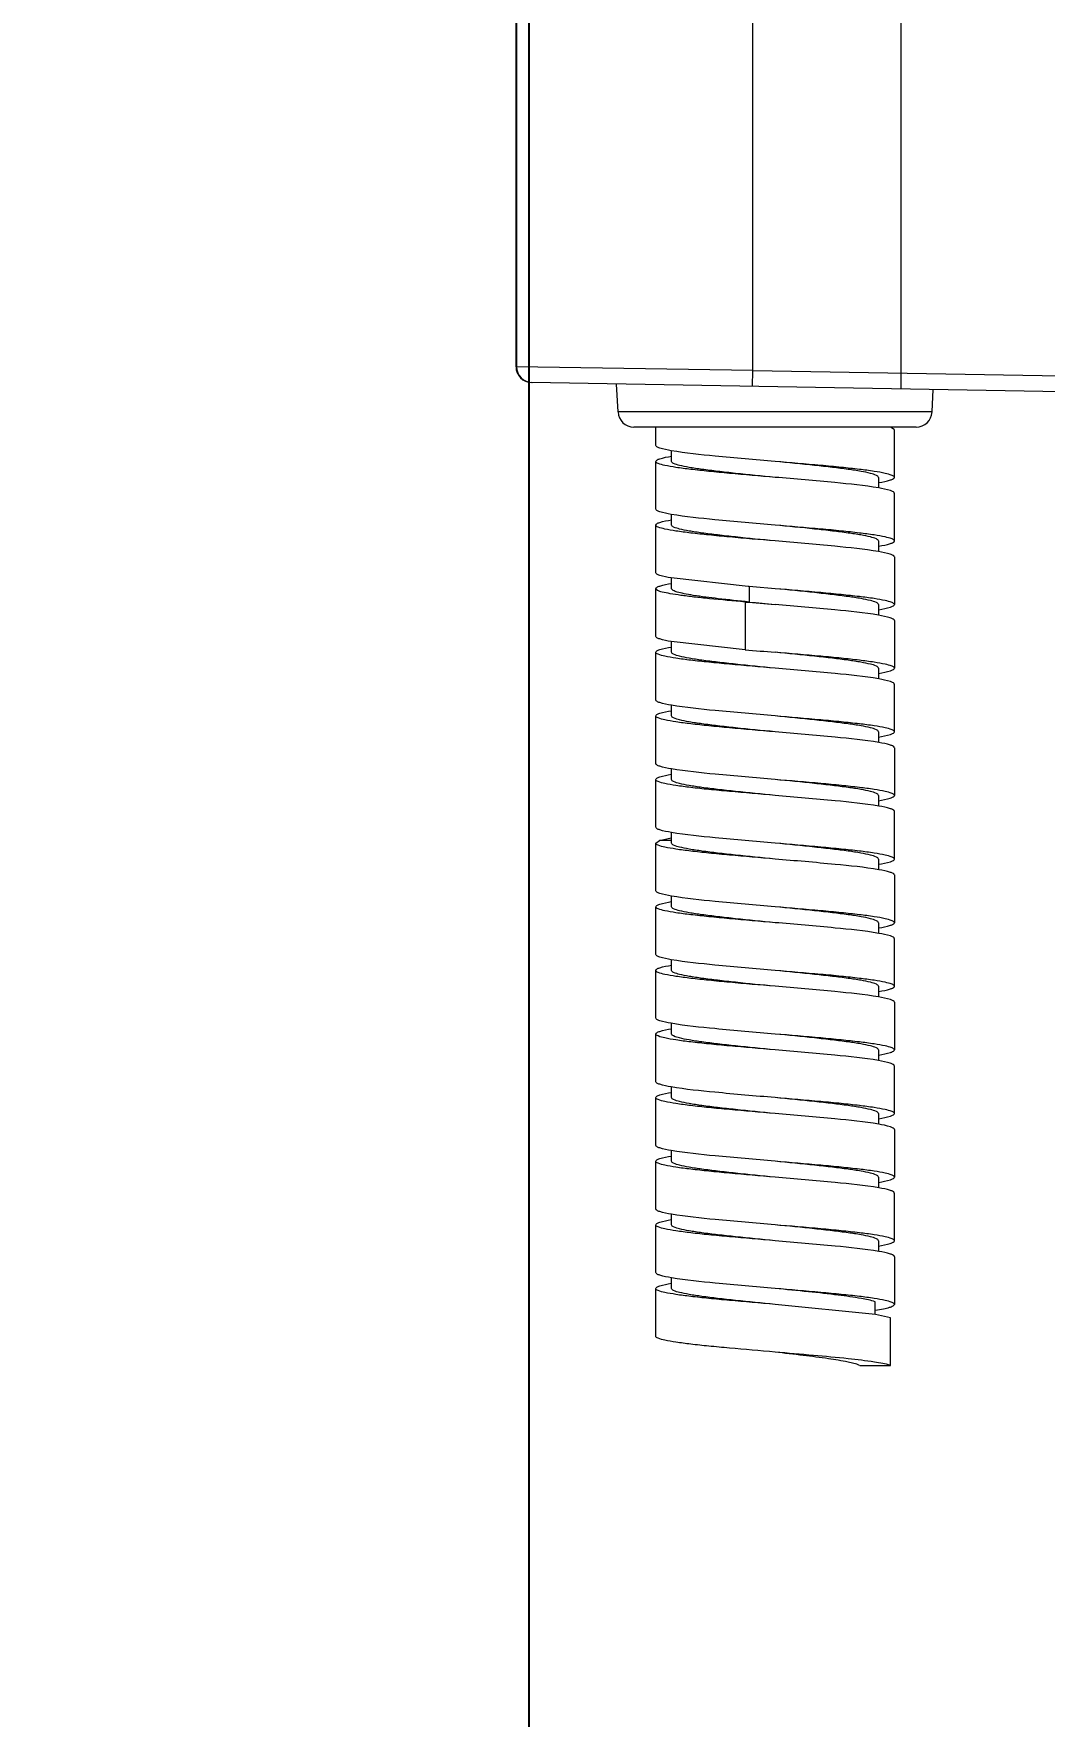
# Model space of a CAD drawing. Header units: millimetres. Extents: x 3895 to 4697, y -1269 to -217.
# Drawn here: x 4426.47 to 4442.36, y -881.81 to -855.36 of the extents above; entities that cross this region are included whole.
import ezdxf

# ---------------------------------------------------------------- set-up
doc = ezdxf.new("R2010")
doc.units = ezdxf.units.MM
doc.header["$LTSCALE"] = 0.1
doc.layers.get('0').update_dxf_attribs({"lineweight": 15})
doc.layers.add('DIM', color=3, linetype='Continuous', lineweight=13)
doc.styles.get("Standard").update_dxf_attribs({"font": 'arial.ttf'})
doc.dimstyles.new('ISO-25', dxfattribs={"dimtxt": 2.5, "dimasz": 2.5, "dimexe": 1.25, "dimexo": 0.625, "dimtad": 1, "dimlfac": 5, "dimtxsty": 'Standard', "dimcen": 2.5, "dimadec": 0, "dimazin": 0, "dimtfac": 1, "dimtmove": 0, "dimatfit": 3, "dimfxl": 1, "dimarcsym": 0})

# ---------------------------------------------------------------- blocks, each defined once
blk = doc.blocks.new('*D113')
at = {"layer": 'Defpoints', "color": 0, "transparency": 16777216}
for p in [(4445.554, -859.799), (4449.804, -860.594), (4445.554, -889.213)]:
    blk.add_point(p, dxfattribs=at)
at = {"layer": 'DIM', "color": 0, "lineweight": -2, "transparency": 16777216}
for p, q in [((4445.554, -860.424), (4445.554, -890.463)), ((4449.804, -861.219), (4449.804, -890.463)), ((4441.554, -889.213), (4426.472, -889.213)), ((4449.804, -889.213), (4445.554, -889.213)), ((4453.804, -889.213), (4457.804, -889.213))]:
    blk.add_line(p, q, dxfattribs=at)
at = {"layer": 'DIM', "color": 0, "transparency": 16777216}
for points in [[(4441.554, -888.546), (4441.554, -889.88), (4445.554, -889.213)], [(4453.804, -888.546), (4453.804, -889.88), (4449.804, -889.213)]]:
    blk.add_solid(points, dxfattribs=at)
at = {"layer": 'DIM', "color": 0, "transparency": 16777216, "insert": (4429.773, -886.58), "char_height": 4, "attachment_point": 5}
blk.add_mtext('17', dxfattribs=at)
blk = doc.blocks.new('*D114')
at = {"layer": 'Defpoints', "color": 0, "transparency": 16777216}
for p in [(4434.254, -854.373), (4449.804, -860.594), (4434.254, -899.9)]:
    blk.add_point(p, dxfattribs=at)
at = {"layer": 'DIM', "color": 0, "lineweight": -2, "transparency": 16777216}
for p, q in [((4434.254, -854.998), (4434.254, -901.15)), ((4449.804, -861.219), (4449.804, -901.15)), ((4445.804, -899.9), (4438.254, -899.9))]:
    blk.add_line(p, q, dxfattribs=at)
at = {"layer": 'DIM', "color": 0, "transparency": 16777216}
for points in [[(4438.254, -899.233), (4438.254, -900.566), (4434.254, -899.9)], [(4445.804, -899.233), (4445.804, -900.566), (4449.804, -899.9)]]:
    blk.add_solid(points, dxfattribs=at)
at = {"layer": 'DIM', "color": 0, "transparency": 16777216, "insert": (4442.029, -896.871), "char_height": 4, "attachment_point": 5}
blk.add_mtext('62,2', dxfattribs=at)

msp = doc.modelspace()

# ---------------------------------------------------------------- linework, layer by layer
at = {"color": 7, "linetype": 'Continuous'}
for p, q in [((4440.1034, -842.6191), (4440.1034, -860.9497)), ((4434.0534, -860.5984), (4434.0534, -852.1861)), ((4434.0636, -852.1892), (4434.0636, -860.5985)), ((4437.7743, -860.659), (4437.7743, -854.6183)), ((4434.0636, -860.5985), (4434.0534, -860.5984)), ((4437.7743, -860.659), (4434.0636, -860.5985)), ((4449.8034, -861.119), (4434.2991, -860.8483)), ((4435.6566, -861.3103), (4435.6337, -860.8716)), ((4437.7721, -860.909), (4437.7743, -860.659)), ((4437.7743, -860.659), (4443.8186, -860.7645)), ((4440.593, -861.3103), (4440.6114, -860.9585)), ((4440.593, -861.3103), (4435.6566, -861.3103)), ((4440.3433, -861.5472), (4435.9063, -861.5472)), ((4436.2498, -861.8375), (4436.2498, -861.5472)), ((4439.9997, -861.5875), (4439.9396, -861.5472)), ((4439.9997, -861.5875), (4439.9997, -862.3375)), ((4436.4999, -862.0876), (4436.4999, -861.9198)), ((4436.2499, -862.8376), (4436.2499, -862.0876)), ((4439.7497, -862.3376), (4439.7497, -862.5051)), ((4439.9997, -862.5876), (4439.9997, -863.3376)), ((4436.4998, -863.0876), (4436.4998, -862.9196)), ((4436.2498, -863.8376), (4436.2498, -863.0876)), ((4439.7498, -863.3375), (4439.7498, -863.5047)), ((4439.9998, -863.5875), (4439.9998, -864.3375)), ((4436.2499, -864.8375), (4436.2499, -864.0875)), ((4437.7015, -864.0513), (4436.493, -863.9195)), ((4436.4999, -864.0875), (4436.4999, -863.9195)), ((4437.7162, -864.0526), (4437.7015, -864.0513)), ((4437.7777, -864.0579), (4437.7162, -864.0526)), ((4437.7169, -864.0526), (4437.7169, -864.2972)), ((4438.1248, -864.0876), (4437.7777, -864.0579)), ((4437.6542, -864.2972), (4437.6542, -865.0472)), ((4437.7169, -864.2972), (4437.6542, -864.2972)), ((4439.7498, -864.3376), (4439.7498, -864.5047)), ((4439.9998, -864.5876), (4439.9998, -865.3376)), ((4436.2498, -865.8375), (4436.2498, -865.0875)), ((4437.6542, -865.0472), (4436.4935, -864.9196)), ((4436.4998, -865.0875), (4436.4998, -864.9196)), ((4439.7497, -865.3375), (4439.7497, -865.5053)), ((4439.9997, -865.5875), (4439.9997, -866.3375)), ((4436.4999, -866.0876), (4436.4999, -865.9199)), ((4436.2499, -866.8376), (4436.2499, -866.0876)), ((4439.7498, -866.3376), (4439.7498, -866.5055)), ((4439.9998, -866.5876), (4439.9998, -867.3376)), ((4436.4998, -867.0875), (4436.4998, -866.9204)), ((4436.2498, -867.8375), (4436.2498, -867.0875)), ((4439.7498, -867.3375), (4439.7498, -867.5056)), ((4439.9997, -867.5875), (4439.9997, -868.3375)), ((4436.2499, -868.0876), (4436.3099, -868.0472)), ((4436.4998, -868.0472), (4436.3098, -868.0472)), ((4436.3099, -868.0472), (4436.493, -868.0056)), ((4436.4998, -868.0876), (4436.4998, -867.9204)), ((4436.2498, -868.8376), (4436.2498, -868.0876)), ((4439.7498, -868.3375), (4439.7498, -868.5055)), ((4439.9998, -868.5875), (4439.9998, -869.3375)), ((4436.2499, -869.8375), (4436.2499, -869.0875)), ((4436.4999, -869.0875), (4436.4999, -868.92)), ((4439.7497, -869.3376), (4439.7497, -869.5052)), ((4439.9997, -869.5876), (4439.9997, -870.3376)), ((4436.2499, -870.8376), (4436.2499, -870.0876)), ((4436.4999, -870.0876), (4436.4999, -869.9197)), ((4439.7498, -870.3376), (4439.7498, -870.505)), ((4439.9998, -870.5876), (4439.9998, -871.3376)), ((4436.4998, -871.0875), (4436.4998, -870.9195)), ((4436.2498, -871.8375), (4436.2498, -871.0875)), ((4439.7497, -871.3375), (4439.7497, -871.5045)), ((4439.9997, -871.5875), (4439.9997, -872.3375)), ((4436.4998, -872.0876), (4436.4998, -871.9195)), ((4436.2498, -872.8376), (4436.2498, -872.0876)), ((4439.7498, -872.3375), (4439.7498, -872.5051)), ((4439.9998, -872.5875), (4439.9998, -873.3375)), ((4436.2499, -873.8375), (4436.2499, -873.0875)), ((4436.4999, -873.0875), (4436.4999, -872.9197)), ((4439.7497, -873.3376), (4439.7497, -873.5055)), ((4439.9997, -873.5876), (4439.9997, -874.3376)), ((4436.2498, -874.8376), (4436.2498, -874.0876)), ((4436.4998, -874.0876), (4436.4998, -873.9201)), ((4439.7498, -874.3375), (4439.7498, -874.5056)), ((4439.9998, -874.5875), (4439.9998, -875.3375)), ((4436.4998, -875.0875), (4436.4998, -874.9207)), ((4436.2499, -875.8375), (4436.2499, -875.0875)), ((4439.7032, -875.4968), (4438.1248, -875.3376)), ((4439.6978, -875.4968), (4439.6978, -875.2972)), ((4439.9397, -875.5472), (4439.7032, -875.4968)), ((4439.9398, -876.2972), (4439.9398, -875.5472)), ((4439.4558, -876.2972), (4439.9398, -876.2972))]:
    msp.add_line(p, q, dxfattribs=at)
for centre, radius, start, end in [((4434.3034, -860.5984), 0.25, 179.99977, 268.99991), ((4434.3133, -860.5988), 0.2498, 179.94764, 268.95666), ((4435.9063, -861.2972), 0.25, 183, 269.99998), ((4440.3433, -861.2972), 0.25, 270.00002, 357), ((4452.4778, -694.2953), 170.6469, 265.016601, 265.175189), ((4450.587, -736.3718), 128.5712, 264.255038, 264.437687), ((4452.4638, -695.197), 170.4945, 265.016863, 265.175599)]:
    msp.add_arc(centre, radius, start, end, dxfattribs=at)
for points, knots in [([(4436.4945, -861.9198), (4436.433, -861.9092), (4436.3527, -861.8931), (4436.2729, -861.8659), (4436.2498, -861.8461), (4436.2498, -861.8375)], [0, 0, 0, 0, 0.709414, 0.9021736, 1, 1, 1, 1]), ([(4438.1248, -862.0876), (4437.8103, -862.0609), (4437.2662, -862.0134), (4436.7219, -861.9589), (4436.4945, -861.9198)], [0, 0, 0, 0, 0.5776974, 1, 1, 1, 1]), ([(4436.2499, -862.0876), (4436.2499, -862.0789), (4436.2731, -862.0591), (4436.3531, -862.032), (4436.4335, -862.0158), (4436.4951, -862.0052)], [0, 0, 0, 0, 0.0977382, 0.2908022, 1, 1, 1, 1]), ([(4438.1248, -862.3376), (4437.8856, -862.3172), (4437.538, -862.2878), (4437.0965, -862.2459), (4436.815, -862.2152), (4436.587, -862.1862), (4436.4091, -862.155), (4436.3123, -862.1316), (4436.2499, -862.1035), (4436.2499, -862.0876)], [0, 0, 0, 0, 0.3786758, 0.5499218, 0.7001911, 0.8239107, 0.9164594, 0.9749313, 1, 1, 1, 1]), ([(4438.1248, -862.3376), (4437.9175, -862.3172), (4437.6162, -862.2878), (4437.2335, -862.2459), (4436.9896, -862.2152), (4436.7915, -862.1862), (4436.6383, -862.1548), (4436.5515, -862.1316), (4436.4998, -862.1023), (4436.4998, -862.0876)], [0, 0, 0, 0, 0.3775108, 0.5482545, 0.6981892, 0.8217084, 0.9143542, 0.9733141, 1, 1, 1, 1]), ([(4439.7497, -862.3376), (4439.7498, -862.3229), (4439.6982, -862.2935), (4439.6114, -862.2704), (4439.4583, -862.2389), (4439.2602, -862.2099), (4439.0163, -862.1793), (4438.6335, -862.1373), (4438.3322, -862.1079), (4438.1248, -862.0876)], [0, 0, 0, 0, 0.0266373, 0.0855466, 0.1781701, 0.3016819, 0.4516299, 0.6224014, 1, 1, 1, 1]), ([(4439.9998, -862.3375), (4439.9998, -862.3216), (4439.9371, -862.2935), (4439.8404, -862.27), (4439.6624, -862.2389), (4439.4344, -862.2098), (4439.1529, -862.1792), (4438.7114, -862.1373), (4438.364, -862.1079), (4438.1248, -862.0876)], [0, 0, 0, 0, 0.0251223, 0.0836152, 0.1762189, 0.2999092, 0.4501986, 0.621389, 1, 1, 1, 1]), ([(4439.7538, -862.5051), (4439.5265, -862.4661), (4438.9826, -862.4116), (4438.4389, -862.3642), (4438.1248, -862.3376)], [0, 0, 0, 0, 0.4225071, 1, 1, 1, 1]), ([(4439.9997, -862.5876), (4439.9998, -862.579), (4439.9765, -862.5592), (4439.8963, -862.5319), (4439.8156, -862.5157), (4439.7538, -862.5051)], [0, 0, 0, 0, 0.097701, 0.2903458, 1, 1, 1, 1]), ([(4439.7559, -862.4196), (4439.8172, -862.4091), (4439.8972, -862.393), (4439.9768, -862.3658), (4439.9998, -862.3461), (4439.9998, -862.3375)], [0, 0, 0, 0, 0.7095322, 0.902141, 1, 1, 1, 1]), ([(4436.4932, -862.9195), (4436.432, -862.909), (4436.3523, -862.8929), (4436.2729, -862.8658), (4436.2498, -862.8461), (4436.2498, -862.8376)], [0, 0, 0, 0, 0.7090717, 0.9020235, 1, 1, 1, 1]), ([(4436.2498, -863.0876), (4436.2498, -863.0789), (4436.2733, -863.0591), (4436.3537, -863.0318), (4436.4347, -863.0156), (4436.4967, -863.005)], [0, 0, 0, 0, 0.097705, 0.2904255, 1, 1, 1, 1]), ([(4438.1248, -863.0876), (4437.8099, -863.0608), (4437.2654, -863.0133), (4436.7206, -862.9587), (4436.4932, -862.9195)], [0, 0, 0, 0, 0.5779279, 1, 1, 1, 1]), ([(4438.1248, -863.3376), (4437.8856, -863.3172), (4437.5381, -863.2879), (4437.0967, -863.2459), (4436.8152, -863.2153), (4436.5872, -863.1862), (4436.4092, -863.1552), (4436.3125, -863.1315), (4436.2498, -863.1035), (4436.2498, -863.0876)], [0, 0, 0, 0, 0.3786279, 0.5498068, 0.7001227, 0.8237831, 0.9164123, 0.9748636, 1, 1, 1, 1]), ([(4438.1248, -863.3376), (4437.9175, -863.3172), (4437.6163, -863.2878), (4437.2336, -863.2459), (4436.9898, -863.2152), (4436.7916, -863.1862), (4436.6385, -863.1548), (4436.5515, -863.1316), (4436.4999, -863.1023), (4436.4998, -863.0876)], [0, 0, 0, 0, 0.3774497, 0.5481693, 0.6980969, 0.8216178, 0.9142899, 0.9732788, 1, 1, 1, 1]), ([(4439.7497, -863.3375), (4439.7497, -863.3227), (4439.698, -863.2935), (4439.611, -863.2703), (4439.4579, -863.2389), (4439.2597, -863.2099), (4439.0159, -863.1792), (4438.6332, -863.1373), (4438.3321, -863.1079), (4438.1248, -863.0876)], [0, 0, 0, 0, 0.0267254, 0.0857305, 0.1783991, 0.3019234, 0.4518391, 0.6225591, 1, 1, 1, 1]), ([(4439.9998, -863.3376), (4439.9998, -863.3218), (4439.9375, -863.2935), (4439.8407, -863.2701), (4439.6629, -863.239), (4439.4349, -863.2099), (4439.1534, -863.1793), (4438.7117, -863.1373), (4438.3641, -863.1079), (4438.1248, -863.0876)], [0, 0, 0, 0, 0.0250312, 0.0834343, 0.1759761, 0.2996726, 0.4499684, 0.6212323, 1, 1, 1, 1]), ([(4439.7513, -863.5047), (4439.524, -863.4659), (4438.981, -863.4115), (4438.4382, -863.3642), (4438.1248, -863.3376)], [0, 0, 0, 0, 0.4229947, 1, 1, 1, 1]), ([(4439.9997, -863.5875), (4439.9997, -863.5788), (4439.976, -863.5589), (4439.8951, -863.5316), (4439.8137, -863.5153), (4439.7513, -863.5047)], [0, 0, 0, 0, 0.0976532, 0.2908307, 1, 1, 1, 1]), ([(4439.7566, -863.4195), (4439.8176, -863.409), (4439.8974, -863.3929), (4439.9767, -863.3659), (4439.9998, -863.3462), (4439.9998, -863.3376)], [0, 0, 0, 0, 0.7085482, 0.901882, 1, 1, 1, 1]), ([(4436.493, -863.9195), (4436.432, -863.909), (4436.3522, -863.8929), (4436.2729, -863.8658), (4436.2498, -863.8462), (4436.2498, -863.8376)], [0, 0, 0, 0, 0.7085681, 0.9018706, 1, 1, 1, 1]), ([(4436.2499, -864.0875), (4436.2499, -864.0788), (4436.2737, -864.0588), (4436.355, -864.0316), (4436.4367, -864.0152), (4436.4993, -864.0045)], [0, 0, 0, 0, 0.0973814, 0.2907143, 1, 1, 1, 1]), ([(4437.6542, -864.2972), (4437.4669, -864.2807), (4437.1985, -864.2564), (4436.8612, -864.2206), (4436.6544, -864.1948), (4436.4889, -864.1704), (4436.3629, -864.1439), (4436.2913, -864.1246), (4436.2499, -864.0996), (4436.2499, -864.0875)], [0, 0, 0, 0, 0.394484, 0.5650887, 0.7117821, 0.8306513, 0.9188048, 0.9745781, 1, 1, 1, 1]), ([(4437.7169, -864.2972), (4437.5545, -864.2807), (4437.2618, -864.2501), (4436.9198, -864.2065), (4436.7065, -864.1704), (4436.598, -864.1439), (4436.5337, -864.1241), (4436.4998, -864.0989), (4436.4998, -864.0875)], [0, 0, 0, 0, 0.3929029, 0.7091612, 0.8278663, 0.916165, 0.9726058, 1, 1, 1, 1]), ([(4439.7497, -864.3376), (4439.7497, -864.3228), (4439.6981, -864.2935), (4439.6112, -864.2703), (4439.4581, -864.2389), (4439.2599, -864.2099), (4439.0161, -864.1792), (4438.6334, -864.1373), (4438.3321, -864.1079), (4438.1248, -864.0876)], [0, 0, 0, 0, 0.026682, 0.0856387, 0.1782865, 0.3018075, 0.451745, 0.622488, 1, 1, 1, 1]), ([(4439.9998, -864.3375), (4439.9997, -864.3216), (4439.9372, -864.2936), (4439.8403, -864.27), (4439.6624, -864.2389), (4439.4344, -864.2098), (4439.1529, -864.1792), (4438.7115, -864.1373), (4438.364, -864.1079), (4438.1248, -864.0876)], [0, 0, 0, 0, 0.0251281, 0.0836247, 0.1762195, 0.2999169, 0.4501918, 0.6213899, 1, 1, 1, 1]), ([(4439.7515, -864.5047), (4439.5243, -864.4659), (4438.9811, -864.4115), (4438.4383, -864.3642), (4438.1248, -864.3376)], [0, 0, 0, 0, 0.422937, 1, 1, 1, 1]), ([(4439.7566, -864.4195), (4439.8177, -864.409), (4439.8975, -864.3928), (4439.9768, -864.3658), (4439.9998, -864.3461), (4439.9998, -864.3375)], [0, 0, 0, 0, 0.7091802, 0.9021009, 1, 1, 1, 1]), ([(4439.9998, -864.5876), (4439.9998, -864.5788), (4439.9761, -864.559), (4439.8953, -864.5316), (4439.8139, -864.5154), (4439.7515, -864.5047)], [0, 0, 0, 0, 0.0977103, 0.2905898, 1, 1, 1, 1]), ([(4436.4935, -864.9196), (4436.4322, -864.909), (4436.3523, -864.8929), (4436.2728, -864.8658), (4436.2498, -864.8461), (4436.2498, -864.8375)], [0, 0, 0, 0, 0.7093845, 0.9022371, 1, 1, 1, 1]), ([(4436.2498, -865.0875), (4436.2499, -865.0788), (4436.2733, -865.0591), (4436.3535, -865.0319), (4436.4341, -865.0157), (4436.4958, -865.0051)], [0, 0, 0, 0, 0.0979441, 0.2911169, 1, 1, 1, 1]), ([(4438.1248, -865.3376), (4437.8855, -865.3172), (4437.5379, -865.2878), (4437.0963, -865.2458), (4436.8147, -865.2152), (4436.5868, -865.1861), (4436.4088, -865.155), (4436.3122, -865.1316), (4436.2498, -865.1034), (4436.2498, -865.0875)], [0, 0, 0, 0, 0.378777, 0.5500212, 0.7003481, 0.8240201, 0.9165832, 0.9749689, 1, 1, 1, 1]), ([(4438.1248, -865.3376), (4437.9174, -865.3172), (4437.6161, -865.2878), (4437.2333, -865.2458), (4436.9894, -865.2152), (4436.7912, -865.1862), (4436.6381, -865.1547), (4436.5513, -865.1316), (4436.4997, -865.1022), (4436.4998, -865.0875)], [0, 0, 0, 0, 0.3775989, 0.5483751, 0.6983288, 0.8218398, 0.9144624, 0.9733655, 1, 1, 1, 1]), ([(4439.7497, -865.3375), (4439.7497, -865.3228), (4439.698, -865.2935), (4439.6111, -865.2703), (4439.458, -865.2389), (4439.2598, -865.2099), (4439.016, -865.1792), (4438.6333, -865.1373), (4438.3321, -865.1079), (4438.1248, -865.0876)], [0, 0, 0, 0, 0.0267104, 0.0856902, 0.1783554, 0.3018766, 0.4518068, 0.6225336, 1, 1, 1, 1]), ([(4439.9998, -865.3376), (4439.9998, -865.3216), (4439.9373, -865.2936), (4439.8406, -865.27), (4439.6626, -865.239), (4439.4347, -865.2098), (4439.1531, -865.1793), (4438.7116, -865.1373), (4438.364, -865.1079), (4438.1248, -865.0876)], [0, 0, 0, 0, 0.0251106, 0.0835254, 0.1761267, 0.2997999, 0.4501075, 0.6213208, 1, 1, 1, 1]), ([(4439.755, -865.5053), (4439.5276, -865.4662), (4438.9833, -865.4117), (4438.4393, -865.3642), (4438.1248, -865.3376)], [0, 0, 0, 0, 0.4223421, 1, 1, 1, 1]), ([(4439.7554, -865.4197), (4439.8168, -865.4092), (4439.897, -865.393), (4439.9766, -865.3659), (4439.9999, -865.3462), (4439.9998, -865.3376)], [0, 0, 0, 0, 0.7089061, 0.901965, 1, 1, 1, 1]), ([(4439.9997, -865.5875), (4439.9997, -865.5789), (4439.9765, -865.5592), (4439.8967, -865.5321), (4439.8165, -865.5159), (4439.755, -865.5053)], [0, 0, 0, 0, 0.0978236, 0.2909464, 1, 1, 1, 1]), ([(4436.4954, -865.9199), (4436.4337, -865.9093), (4436.3531, -865.8931), (4436.2731, -865.8659), (4436.2497, -865.8461), (4436.2498, -865.8375)], [0, 0, 0, 0, 0.7094636, 0.9023256, 1, 1, 1, 1]), ([(4438.1248, -866.0876), (4437.8106, -866.0609), (4437.2668, -866.0135), (4436.7228, -865.9589), (4436.4954, -865.9199)], [0, 0, 0, 0, 0.5775179, 1, 1, 1, 1]), ([(4436.2499, -866.0876), (4436.2499, -866.079), (4436.2729, -866.0592), (4436.3526, -866.0322), (4436.4326, -866.016), (4436.4939, -866.0054)], [0, 0, 0, 0, 0.0977299, 0.2906359, 1, 1, 1, 1]), ([(4438.1248, -866.3376), (4437.8856, -866.3173), (4437.5381, -866.2878), (4437.0967, -866.2459), (4436.8151, -866.2153), (4436.5872, -866.1862), (4436.4092, -866.155), (4436.3124, -866.1316), (4436.2499, -866.1035), (4436.2499, -866.0876)], [0, 0, 0, 0, 0.3786322, 0.5498573, 0.7001207, 0.82385, 0.9164023, 0.974928, 1, 1, 1, 1]), ([(4438.1248, -866.3376), (4437.9175, -866.3172), (4437.6163, -866.2878), (4437.2336, -866.2459), (4436.9898, -866.2152), (4436.7916, -866.1862), (4436.6384, -866.1548), (4436.5515, -866.1316), (4436.4998, -866.1023), (4436.4998, -866.0876)], [0, 0, 0, 0, 0.3774597, 0.5481853, 0.6981133, 0.8216355, 0.9143006, 0.973287, 1, 1, 1, 1]), ([(4439.7497, -866.3376), (4439.7498, -866.3229), (4439.6982, -866.2935), (4439.6114, -866.2704), (4439.4583, -866.2389), (4439.2602, -866.2099), (4439.0163, -866.1793), (4438.6335, -866.1373), (4438.3322, -866.1079), (4438.1248, -866.0876)], [0, 0, 0, 0, 0.026635, 0.0855403, 0.1781618, 0.3016681, 0.451615, 0.6223871, 1, 1, 1, 1]), ([(4439.9998, -866.3375), (4439.9997, -866.3216), (4439.9373, -866.2935), (4439.8404, -866.2701), (4439.6625, -866.2389), (4439.4345, -866.2099), (4439.153, -866.1792), (4438.7115, -866.1373), (4438.364, -866.1079), (4438.1248, -866.0876)], [0, 0, 0, 0, 0.0250708, 0.0835931, 0.1761375, 0.2998768, 0.45013, 0.621365, 1, 1, 1, 1]), ([(4439.7561, -866.5055), (4439.5286, -866.4664), (4438.984, -866.4118), (4438.4396, -866.3643), (4438.1248, -866.3376)], [0, 0, 0, 0, 0.422131, 1, 1, 1, 1]), ([(4439.7529, -866.4202), (4439.8149, -866.4095), (4439.8959, -866.3932), (4439.9764, -866.3661), (4439.9998, -866.3462), (4439.9998, -866.3375)], [0, 0, 0, 0, 0.7095059, 0.9025457, 1, 1, 1, 1]), ([(4439.9997, -866.5876), (4439.9998, -866.5791), (4439.9767, -866.5593), (4439.8972, -866.5322), (4439.8173, -866.5161), (4439.7561, -866.5055)], [0, 0, 0, 0, 0.0978193, 0.290699, 1, 1, 1, 1]), ([(4436.4982, -866.9204), (4436.4359, -866.9098), (4436.3545, -866.8934), (4436.2735, -866.8662), (4436.2499, -866.8463), (4436.2498, -866.8376)], [0, 0, 0, 0, 0.7092895, 0.9025882, 1, 1, 1, 1]), ([(4436.2498, -867.0875), (4436.2498, -867.079), (4436.273, -867.0593), (4436.3522, -867.0322), (4436.432, -867.0161), (4436.4931, -867.0056)], [0, 0, 0, 0, 0.0980972, 0.2912683, 1, 1, 1, 1]), ([(4438.1248, -867.0876), (4437.8114, -867.061), (4437.2686, -867.0136), (4436.7255, -866.9592), (4436.4982, -866.9204)], [0, 0, 0, 0, 0.5769813, 1, 1, 1, 1]), ([(4438.1248, -867.3376), (4437.8856, -867.3172), (4437.538, -867.2878), (4437.0965, -867.2459), (4436.8149, -867.2153), (4436.587, -867.1862), (4436.4091, -867.1551), (4436.3123, -867.1315), (4436.2499, -867.1034), (4436.2498, -867.0875)], [0, 0, 0, 0, 0.3787041, 0.5499288, 0.7002251, 0.8239067, 0.9164878, 0.9749116, 1, 1, 1, 1]), ([(4438.1248, -867.3376), (4437.9174, -867.3172), (4437.6162, -867.2878), (4437.2334, -867.2459), (4436.9896, -867.2152), (4436.7914, -867.1862), (4436.6383, -867.1548), (4436.5514, -867.1316), (4436.4998, -867.1023), (4436.4998, -867.0875)], [0, 0, 0, 0, 0.3775334, 0.5482812, 0.6982156, 0.8217328, 0.9143752, 0.9733277, 1, 1, 1, 1]), ([(4439.7497, -867.3375), (4439.7497, -867.3227), (4439.698, -867.2935), (4439.611, -867.2703), (4439.4579, -867.2388), (4439.2597, -867.2099), (4439.0159, -867.1792), (4438.6332, -867.1373), (4438.3321, -867.1079), (4438.1248, -867.0876)], [0, 0, 0, 0, 0.0267301, 0.0857459, 0.1784139, 0.3019478, 0.4518631, 0.6225782, 1, 1, 1, 1]), ([(4439.9998, -867.3376), (4439.9999, -867.3218), (4439.9374, -867.2935), (4439.8408, -867.2701), (4439.6629, -867.239), (4439.435, -867.2099), (4439.1534, -867.1793), (4438.7117, -867.1373), (4438.3641, -867.1079), (4438.1248, -867.0876)], [0, 0, 0, 0, 0.0250201, 0.0834192, 0.1759698, 0.2996445, 0.4499619, 0.6212087, 1, 1, 1, 1]), ([(4439.7566, -867.5056), (4439.5292, -867.4664), (4438.9843, -867.4118), (4438.4397, -867.3643), (4438.1248, -867.3376)], [0, 0, 0, 0, 0.4220479, 1, 1, 1, 1]), ([(4439.7499, -867.4207), (4439.8126, -867.41), (4439.8945, -867.3936), (4439.9759, -867.3663), (4439.9997, -867.3464), (4439.9998, -867.3376)], [0, 0, 0, 0, 0.709262, 0.9024892, 1, 1, 1, 1]), ([(4439.9998, -867.5875), (4439.9998, -867.5789), (4439.9766, -867.5593), (4439.8974, -867.5322), (4439.8177, -867.5161), (4439.7566, -867.5056)], [0, 0, 0, 0, 0.0981815, 0.291517, 1, 1, 1, 1]), ([(4436.4982, -867.9204), (4436.4358, -867.9098), (4436.3543, -867.8935), (4436.2734, -867.8661), (4436.2498, -867.8462), (4436.2498, -867.8375)], [0, 0, 0, 0, 0.7095482, 0.9023744, 1, 1, 1, 1]), ([(4438.1248, -868.0876), (4437.8114, -868.0609), (4437.2685, -868.0136), (4436.7255, -867.9592), (4436.4982, -867.9204)], [0, 0, 0, 0, 0.5770415, 1, 1, 1, 1]), ([(4438.1248, -868.3376), (4437.8856, -868.3173), (4437.5382, -868.2879), (4437.0967, -868.2459), (4436.8152, -868.2153), (4436.5872, -868.1862), (4436.4093, -868.1551), (4436.3125, -868.1315), (4436.2499, -868.1035), (4436.2499, -868.0876)], [0, 0, 0, 0, 0.3786185, 0.549811, 0.7000978, 0.8237895, 0.9163865, 0.9748748, 1, 1, 1, 1]), ([(4438.1248, -868.3376), (4437.9175, -868.3173), (4437.6163, -868.2878), (4437.2337, -868.2459), (4436.9898, -868.2152), (4436.7916, -868.1862), (4436.6385, -868.1548), (4436.5516, -868.1316), (4436.4999, -868.1024), (4436.4998, -868.0876)], [0, 0, 0, 0, 0.3774393, 0.5481598, 0.6980815, 0.8216077, 0.9142762, 0.9732733, 1, 1, 1, 1]), ([(4439.7497, -868.3375), (4439.7497, -868.3228), (4439.698, -868.2935), (4439.6111, -868.2703), (4439.4579, -868.2389), (4439.2598, -868.2099), (4439.0159, -868.1792), (4438.6333, -868.1373), (4438.3321, -868.1079), (4438.1248, -868.0876)], [0, 0, 0, 0, 0.0267281, 0.0857169, 0.1783898, 0.301909, 0.4518333, 0.622551, 1, 1, 1, 1]), ([(4439.9998, -868.3375), (4439.9998, -868.3215), (4439.9371, -868.2936), (4439.8404, -868.2699), (4439.6623, -868.2389), (4439.4344, -868.2098), (4439.1529, -868.1792), (4438.7114, -868.1373), (4438.364, -868.1079), (4438.1248, -868.0876)], [0, 0, 0, 0, 0.0251509, 0.0836282, 0.1762504, 0.2999297, 0.4502201, 0.621403, 1, 1, 1, 1]), ([(4439.7561, -868.5055), (4439.5286, -868.4664), (4438.984, -868.4118), (4438.4396, -868.3643), (4438.1248, -868.3376)], [0, 0, 0, 0, 0.4221616, 1, 1, 1, 1]), ([(4439.7531, -868.4201), (4439.8151, -868.4095), (4439.896, -868.3933), (4439.9764, -868.366), (4439.9998, -868.3461), (4439.9998, -868.3375)], [0, 0, 0, 0, 0.7097275, 0.9023496, 1, 1, 1, 1]), ([(4439.9997, -868.5875), (4439.9997, -868.5789), (4439.9766, -868.5592), (4439.8971, -868.5322), (4439.8172, -868.516), (4439.7561, -868.5055)], [0, 0, 0, 0, 0.0980406, 0.2913778, 1, 1, 1, 1]), ([(4436.4957, -868.92), (4436.434, -868.9094), (4436.3534, -868.8932), (4436.2732, -868.866), (4436.2498, -868.8463), (4436.2498, -868.8376)], [0, 0, 0, 0, 0.7088922, 0.9021451, 1, 1, 1, 1]), ([(4436.2499, -869.0875), (4436.2499, -869.0789), (4436.2731, -869.0592), (4436.3527, -869.0322), (4436.4328, -869.016), (4436.494, -869.0054)], [0, 0, 0, 0, 0.0979296, 0.2913672, 1, 1, 1, 1]), ([(4438.1248, -869.3376), (4437.8855, -869.3172), (4437.5379, -869.2878), (4437.0963, -869.2458), (4436.8147, -869.2152), (4436.5868, -869.1862), (4436.4089, -869.155), (4436.3121, -869.1316), (4436.2499, -869.1034), (4436.2499, -869.0875)], [0, 0, 0, 0, 0.3787623, 0.5500378, 0.7003194, 0.824034, 0.9165549, 0.9749815, 1, 1, 1, 1]), ([(4438.1248, -869.0876), (4437.8107, -869.0609), (4437.267, -869.0135), (4436.7231, -868.959), (4436.4957, -868.92)], [0, 0, 0, 0, 0.5774445, 1, 1, 1, 1]), ([(4438.1248, -869.3376), (4437.9174, -869.3172), (4437.6161, -869.2878), (4437.2333, -869.2458), (4436.9894, -869.2152), (4436.7912, -869.1862), (4436.6381, -869.1547), (4436.5513, -869.1316), (4436.4998, -869.1022), (4436.4998, -869.0875)], [0, 0, 0, 0, 0.3775926, 0.5483625, 0.6983142, 0.8218239, 0.9144502, 0.9733603, 1, 1, 1, 1]), ([(4439.7497, -869.3376), (4439.7497, -869.3228), (4439.6981, -869.2935), (4439.6112, -869.2703), (4439.4581, -869.2389), (4439.26, -869.2099), (4439.0161, -869.1792), (4438.6334, -869.1373), (4438.3321, -869.1079), (4438.1248, -869.0876)], [0, 0, 0, 0, 0.0266812, 0.0856378, 0.1782835, 0.3018011, 0.4517325, 0.622478, 1, 1, 1, 1]), ([(4439.9998, -869.3375), (4439.9998, -869.3216), (4439.9371, -869.2936), (4439.8404, -869.27), (4439.6624, -869.2389), (4439.4345, -869.2098), (4439.1529, -869.1792), (4438.7115, -869.1373), (4438.364, -869.1079), (4438.1248, -869.0876)], [0, 0, 0, 0, 0.0251264, 0.0835968, 0.1762129, 0.2998841, 0.4501898, 0.6213685, 1, 1, 1, 1]), ([(4439.7545, -869.5052), (4439.5271, -869.4662), (4438.983, -869.4117), (4438.4391, -869.3642), (4438.1248, -869.3376)], [0, 0, 0, 0, 0.4224171, 1, 1, 1, 1]), ([(4439.7551, -869.4198), (4439.8166, -869.4092), (4439.8969, -869.3931), (4439.9767, -869.3659), (4439.9998, -869.3461), (4439.9998, -869.3375)], [0, 0, 0, 0, 0.709414, 0.9021736, 1, 1, 1, 1]), ([(4439.9997, -869.5876), (4439.9997, -869.5789), (4439.9765, -869.5591), (4439.8965, -869.532), (4439.8161, -869.5158), (4439.7545, -869.5052)], [0, 0, 0, 0, 0.0977382, 0.2908022, 1, 1, 1, 1]), ([(4436.4937, -869.9196), (4436.4324, -869.9091), (4436.3524, -869.893), (4436.2728, -869.8658), (4436.2498, -869.8461), (4436.2498, -869.8375)], [0, 0, 0, 0, 0.7095322, 0.902141, 1, 1, 1, 1]), ([(4436.2498, -870.0876), (4436.2498, -870.079), (4436.2731, -870.0592), (4436.3533, -870.0319), (4436.434, -870.0157), (4436.4958, -870.0051)], [0, 0, 0, 0, 0.097701, 0.2903458, 1, 1, 1, 1]), ([(4438.1248, -870.3376), (4437.8856, -870.3173), (4437.5382, -870.2878), (4437.0967, -870.2459), (4436.8152, -870.2153), (4436.5873, -870.1862), (4436.4093, -870.1552), (4436.3126, -870.1315), (4436.2499, -870.1036), (4436.2498, -870.0876)], [0, 0, 0, 0, 0.3786019, 0.5497898, 0.700073, 0.8237584, 0.9163736, 0.9748608, 1, 1, 1, 1]), ([(4438.1248, -870.0876), (4437.8101, -870.0608), (4437.2658, -870.0133), (4436.7211, -869.9588), (4436.4937, -869.9196)], [0, 0, 0, 0, 0.5778446, 1, 1, 1, 1]), ([(4438.1248, -870.3376), (4437.9175, -870.3173), (4437.6164, -870.2878), (4437.2337, -870.2459), (4436.9899, -870.2152), (4436.7917, -870.1863), (4436.6385, -870.1549), (4436.5516, -870.1316), (4436.4999, -870.1024), (4436.4998, -870.0876)], [0, 0, 0, 0, 0.3774304, 0.5481401, 0.698062, 0.8215801, 0.9142624, 0.9732646, 1, 1, 1, 1]), ([(4439.7497, -870.3376), (4439.7498, -870.3229), (4439.6982, -870.2935), (4439.6114, -870.2704), (4439.4583, -870.2389), (4439.2601, -870.2099), (4439.0162, -870.1793), (4438.6334, -870.1373), (4438.3322, -870.1079), (4438.1248, -870.0876)], [0, 0, 0, 0, 0.0266527, 0.0855744, 0.1782079, 0.3017204, 0.4516661, 0.6224248, 1, 1, 1, 1]), ([(4439.9998, -870.3376), (4439.9998, -870.3217), (4439.9373, -870.2935), (4439.8406, -870.2701), (4439.6626, -870.2389), (4439.4347, -870.2099), (4439.1531, -870.1792), (4438.7116, -870.1373), (4438.364, -870.1079), (4438.1248, -870.0876)], [0, 0, 0, 0, 0.0250656, 0.0835263, 0.1760872, 0.2997903, 0.4500697, 0.6213072, 1, 1, 1, 1]), ([(4439.7529, -870.505), (4439.5256, -870.4661), (4438.982, -870.4116), (4438.4387, -870.3642), (4438.1248, -870.3376)], [0, 0, 0, 0, 0.4226877, 1, 1, 1, 1]), ([(4439.7564, -870.4195), (4439.8176, -870.409), (4439.8973, -870.3929), (4439.9767, -870.3658), (4439.9998, -870.3461), (4439.9998, -870.3376)], [0, 0, 0, 0, 0.7090717, 0.9020235, 1, 1, 1, 1]), ([(4439.9998, -870.5876), (4439.9998, -870.5789), (4439.9763, -870.5591), (4439.8959, -870.5318), (4439.8149, -870.5156), (4439.7529, -870.505)], [0, 0, 0, 0, 0.097705, 0.2904255, 1, 1, 1, 1]), ([(4436.493, -870.9195), (4436.432, -870.909), (4436.3522, -870.8929), (4436.2729, -870.8659), (4436.2498, -870.8462), (4436.2498, -870.8376)], [0, 0, 0, 0, 0.7085482, 0.901882, 1, 1, 1, 1]), ([(4438.1248, -871.0876), (4437.8099, -871.0608), (4437.2653, -871.0133), (4436.7205, -870.9587), (4436.493, -870.9195)], [0, 0, 0, 0, 0.5779311, 1, 1, 1, 1]), ([(4438.1248, -871.3376), (4437.8855, -871.3172), (4437.5379, -871.2878), (4437.0963, -871.2458), (4436.8147, -871.2152), (4436.5868, -871.1861), (4436.4089, -871.155), (4436.3123, -871.1316), (4436.2498, -871.1034), (4436.2499, -871.0875)], [0, 0, 0, 0, 0.3787668, 0.5500041, 0.7003284, 0.8240028, 0.9165658, 0.9749658, 1, 1, 1, 1]), ([(4436.2499, -871.0875), (4436.2499, -871.0788), (4436.2736, -871.0589), (4436.3545, -871.0316), (4436.4359, -871.0153), (4436.4983, -871.0047)], [0, 0, 0, 0, 0.0976532, 0.2908307, 1, 1, 1, 1]), ([(4438.1248, -871.3376), (4437.9174, -871.3172), (4437.6161, -871.2878), (4437.2333, -871.2458), (4436.9894, -871.2152), (4436.7913, -871.1862), (4436.6381, -871.1547), (4436.5514, -871.1316), (4436.4998, -871.1022), (4436.4998, -871.0875)], [0, 0, 0, 0, 0.377584, 0.5483591, 0.6983036, 0.8218243, 0.9144431, 0.973364, 1, 1, 1, 1]), ([(4439.7497, -871.3375), (4439.7497, -871.3228), (4439.698, -871.2935), (4439.6111, -871.2703), (4439.4579, -871.2389), (4439.2597, -871.2099), (4439.0159, -871.1792), (4438.6332, -871.1373), (4438.3321, -871.1079), (4438.1248, -871.0876)], [0, 0, 0, 0, 0.0267229, 0.0857252, 0.1783927, 0.3019228, 0.4518429, 0.6225638, 1, 1, 1, 1]), ([(4439.9998, -871.3376), (4439.9998, -871.3217), (4439.9374, -871.2936), (4439.8407, -871.2701), (4439.6628, -871.239), (4439.4348, -871.2099), (4439.1533, -871.1793), (4438.7117, -871.1373), (4438.3641, -871.1079), (4438.1248, -871.0876)], [0, 0, 0, 0, 0.0250601, 0.0834651, 0.1760287, 0.2997145, 0.4500166, 0.6212569, 1, 1, 1, 1]), ([(4439.7503, -871.5045), (4439.5231, -871.4658), (4438.9803, -871.4114), (4438.4379, -871.3641), (4438.1248, -871.3376)], [0, 0, 0, 0, 0.4232008, 1, 1, 1, 1]), ([(4439.7566, -871.4195), (4439.8176, -871.409), (4439.8974, -871.3929), (4439.9767, -871.3658), (4439.9998, -871.3462), (4439.9998, -871.3376)], [0, 0, 0, 0, 0.7085681, 0.9018706, 1, 1, 1, 1]), ([(4439.9997, -871.5875), (4439.9997, -871.5788), (4439.9759, -871.5588), (4439.8946, -871.5316), (4439.8129, -871.5152), (4439.7503, -871.5045)], [0, 0, 0, 0, 0.0973814, 0.2907143, 1, 1, 1, 1]), ([(4436.493, -871.9195), (4436.4319, -871.909), (4436.3521, -871.8928), (4436.2728, -871.8658), (4436.2498, -871.8461), (4436.2498, -871.8375)], [0, 0, 0, 0, 0.7091802, 0.9021009, 1, 1, 1, 1]), ([(4436.2498, -872.0876), (4436.2498, -872.0788), (4436.2735, -872.059), (4436.3543, -872.0316), (4436.4357, -872.0154), (4436.498, -872.0047)], [0, 0, 0, 0, 0.0977103, 0.2905898, 1, 1, 1, 1]), ([(4438.1248, -872.0876), (4437.8099, -872.0608), (4437.2653, -872.0133), (4436.7205, -871.9587), (4436.493, -871.9195)], [0, 0, 0, 0, 0.5779405, 1, 1, 1, 1]), ([(4438.1248, -872.3376), (4437.8856, -872.3172), (4437.538, -872.2878), (4437.0965, -872.2459), (4436.815, -872.2153), (4436.5871, -872.1861), (4436.4091, -872.1551), (4436.3124, -872.1315), (4436.2498, -872.1035), (4436.2498, -872.0876)], [0, 0, 0, 0, 0.3786801, 0.5498806, 0.7002027, 0.8238563, 0.9164762, 0.9748826, 1, 1, 1, 1]), ([(4438.1248, -872.3376), (4437.9175, -872.3172), (4437.6162, -872.2878), (4437.2335, -872.2459), (4436.9896, -872.2152), (4436.7915, -872.1862), (4436.6383, -872.1548), (4436.5515, -872.1316), (4436.4998, -872.1023), (4436.4998, -872.0876)], [0, 0, 0, 0, 0.3775082, 0.5482485, 0.6981829, 0.8217014, 0.9143524, 0.9733137, 1, 1, 1, 1]), ([(4439.7497, -872.3375), (4439.7497, -872.3227), (4439.698, -872.2935), (4439.611, -872.2702), (4439.4579, -872.2389), (4439.2597, -872.2099), (4439.0159, -872.1792), (4438.6332, -872.1373), (4438.3321, -872.1079), (4438.1248, -872.0876)], [0, 0, 0, 0, 0.0267411, 0.0857447, 0.1784269, 0.3019455, 0.451866, 0.6225753, 1, 1, 1, 1]), ([(4439.9998, -872.3375), (4439.9997, -872.3216), (4439.9372, -872.2935), (4439.8404, -872.27), (4439.6624, -872.2389), (4439.4344, -872.2098), (4439.1529, -872.1792), (4438.7115, -872.1373), (4438.364, -872.1079), (4438.1248, -872.0876)], [0, 0, 0, 0, 0.0250925, 0.0836218, 0.176189, 0.2999148, 0.4501781, 0.6213891, 1, 1, 1, 1]), ([(4439.7538, -872.5051), (4439.5264, -872.4661), (4438.9825, -872.4116), (4438.4389, -872.3642), (4438.1248, -872.3376)], [0, 0, 0, 0, 0.4225528, 1, 1, 1, 1]), ([(4439.9998, -872.5875), (4439.9997, -872.5788), (4439.9763, -872.5591), (4439.8961, -872.5319), (4439.8155, -872.5157), (4439.7538, -872.5051)], [0, 0, 0, 0, 0.0979441, 0.2911169, 1, 1, 1, 1]), ([(4439.7561, -872.4196), (4439.8174, -872.409), (4439.8972, -872.3929), (4439.9768, -872.3658), (4439.9998, -872.3461), (4439.9998, -872.3375)], [0, 0, 0, 0, 0.7093845, 0.9022371, 1, 1, 1, 1]), ([(4436.4942, -872.9197), (4436.4328, -872.9092), (4436.3526, -872.893), (4436.273, -872.8659), (4436.2497, -872.8462), (4436.2498, -872.8376)], [0, 0, 0, 0, 0.7089061, 0.901965, 1, 1, 1, 1]), ([(4436.2499, -873.0875), (4436.2499, -873.0789), (4436.2731, -873.0592), (4436.3529, -873.0321), (4436.4331, -873.0159), (4436.4946, -873.0053)], [0, 0, 0, 0, 0.0978236, 0.2909464, 1, 1, 1, 1]), ([(4438.1248, -873.3376), (4437.8856, -873.3172), (4437.538, -873.2878), (4437.0964, -873.2459), (4436.8148, -873.2152), (4436.5869, -873.1862), (4436.409, -873.155), (4436.3123, -873.1316), (4436.2499, -873.1034), (4436.2499, -873.0875)], [0, 0, 0, 0, 0.3787327, 0.5499812, 0.7002694, 0.8239795, 0.9165158, 0.9749784, 1, 1, 1, 1]), ([(4438.1248, -873.0876), (4437.8102, -873.0608), (4437.2661, -873.0134), (4436.7216, -872.9588), (4436.4942, -872.9197)], [0, 0, 0, 0, 0.5777356, 1, 1, 1, 1]), ([(4438.1248, -873.3376), (4437.9174, -873.3172), (4437.6162, -873.2878), (4437.2334, -873.2459), (4436.9895, -873.2152), (4436.7913, -873.1862), (4436.6382, -873.1548), (4436.5514, -873.1316), (4436.4998, -873.1022), (4436.4998, -873.0875)], [0, 0, 0, 0, 0.3775575, 0.5483136, 0.6982544, 0.8217682, 0.9144054, 0.9733392, 1, 1, 1, 1]), ([(4439.7497, -873.3376), (4439.7498, -873.3229), (4439.6982, -873.2935), (4439.6113, -873.2704), (4439.4582, -873.2389), (4439.2601, -873.2099), (4439.0162, -873.1793), (4438.6334, -873.1373), (4438.3322, -873.1079), (4438.1248, -873.0876)], [0, 0, 0, 0, 0.0266543, 0.0855861, 0.1782192, 0.3017381, 0.4516799, 0.6224396, 1, 1, 1, 1]), ([(4439.9998, -873.3375), (4439.9997, -873.3215), (4439.9371, -873.2936), (4439.8403, -873.27), (4439.6623, -873.2389), (4439.4344, -873.2098), (4439.1529, -873.1792), (4438.7114, -873.1373), (4438.364, -873.1079), (4438.1248, -873.0876)], [0, 0, 0, 0, 0.0251419, 0.0836428, 0.1762429, 0.2999453, 0.450213, 0.6214114, 1, 1, 1, 1]), ([(4439.7557, -873.5054), (4439.5283, -873.4663), (4438.9837, -873.4118), (4438.4395, -873.3643), (4438.1248, -873.3376)], [0, 0, 0, 0, 0.4222158, 1, 1, 1, 1]), ([(4439.7542, -873.4199), (4439.8159, -873.4093), (4439.8965, -873.3931), (4439.9765, -873.3659), (4439.9999, -873.3461), (4439.9998, -873.3375)], [0, 0, 0, 0, 0.7094636, 0.9023256, 1, 1, 1, 1]), ([(4439.9997, -873.5876), (4439.9997, -873.579), (4439.9767, -873.5592), (4439.897, -873.5322), (4439.817, -873.516), (4439.7557, -873.5054)], [0, 0, 0, 0, 0.0977299, 0.2906359, 1, 1, 1, 1]), ([(4436.4967, -873.9202), (4436.4347, -873.9095), (4436.3537, -873.8932), (4436.2732, -873.8661), (4436.2498, -873.8462), (4436.2498, -873.8375)], [0, 0, 0, 0, 0.7095059, 0.9025457, 1, 1, 1, 1]), ([(4436.2499, -874.0876), (4436.2498, -874.0791), (4436.2729, -874.0593), (4436.3524, -874.0322), (4436.4323, -874.0161), (4436.4935, -874.0055)], [0, 0, 0, 0, 0.0978193, 0.290699, 1, 1, 1, 1]), ([(4438.1248, -874.3376), (4437.8856, -874.3173), (4437.5382, -874.2878), (4437.0968, -874.2459), (4436.8153, -874.2153), (4436.5873, -874.1862), (4436.4093, -874.1551), (4436.3125, -874.1316), (4436.2499, -874.1036), (4436.2499, -874.0876)], [0, 0, 0, 0, 0.3785947, 0.5497925, 0.7000621, 0.8237684, 0.9163593, 0.9748689, 1, 1, 1, 1]), ([(4438.1248, -874.0876), (4437.8109, -874.0609), (4437.2676, -874.0135), (4436.724, -873.9591), (4436.4967, -873.9202)], [0, 0, 0, 0, 0.5772773, 1, 1, 1, 1]), ([(4438.1248, -874.3376), (4437.9175, -874.3173), (4437.6164, -874.2878), (4437.2337, -874.2459), (4436.9899, -874.2153), (4436.7917, -874.1863), (4436.6385, -874.1549), (4436.5516, -874.1316), (4436.4999, -874.1024), (4436.4998, -874.0876)], [0, 0, 0, 0, 0.3774213, 0.5481318, 0.6980553, 0.8215768, 0.9142568, 0.97326, 1, 1, 1, 1]), ([(4439.7497, -874.3375), (4439.7497, -874.3228), (4439.6981, -874.2935), (4439.6112, -874.2703), (4439.4581, -874.2389), (4439.2599, -874.2099), (4439.0161, -874.1792), (4438.6333, -874.1373), (4438.3321, -874.1079), (4438.1248, -874.0876)], [0, 0, 0, 0, 0.0266945, 0.0856607, 0.1783141, 0.3018321, 0.4517625, 0.6224994, 1, 1, 1, 1]), ([(4439.9998, -874.3376), (4439.9998, -874.3217), (4439.9374, -874.2935), (4439.8407, -874.2702), (4439.6628, -874.2389), (4439.4348, -874.2099), (4439.1533, -874.1793), (4438.7117, -874.1373), (4438.3641, -874.1079), (4438.1248, -874.0876)], [0, 0, 0, 0, 0.0250076, 0.0834788, 0.1759958, 0.2997249, 0.4500037, 0.6212657, 1, 1, 1, 1]), ([(4439.7565, -874.5056), (4439.529, -874.4664), (4438.9842, -874.4118), (4438.4397, -874.3643), (4438.1248, -874.3376)], [0, 0, 0, 0, 0.4220675, 1, 1, 1, 1]), ([(4439.7514, -874.4204), (4439.8137, -874.4098), (4439.8951, -874.3934), (4439.9761, -874.3662), (4439.9997, -874.3463), (4439.9998, -874.3376)], [0, 0, 0, 0, 0.7092895, 0.9025882, 1, 1, 1, 1]), ([(4439.9998, -874.5875), (4439.9998, -874.579), (4439.9766, -874.5593), (4439.8974, -874.5322), (4439.8176, -874.5161), (4439.7565, -874.5056)], [0, 0, 0, 0, 0.0980972, 0.2912683, 1, 1, 1, 1]), ([(4436.4997, -874.9207), (4436.437, -874.91), (4436.3551, -874.8936), (4436.2737, -874.8663), (4436.2499, -874.8464), (4436.2498, -874.8376)], [0, 0, 0, 0, 0.709262, 0.9024892, 1, 1, 1, 1]), ([(4438.1248, -875.0876), (4437.8118, -875.061), (4437.2695, -875.0137), (4436.727, -874.9593), (4436.4997, -874.9207)], [0, 0, 0, 0, 0.5767299, 1, 1, 1, 1]), ([(4436.2498, -875.0875), (4436.2498, -875.0789), (4436.273, -875.0593), (4436.3522, -875.0322), (4436.4319, -875.0161), (4436.493, -875.0056)], [0, 0, 0, 0, 0.0981815, 0.291517, 1, 1, 1, 1]), ([(4438.1248, -875.3376), (4437.8855, -875.3172), (4437.5379, -875.2878), (4437.0962, -875.2458), (4436.8147, -875.2152), (4436.5867, -875.1861), (4436.4089, -875.155), (4436.3122, -875.1316), (4436.2498, -875.1034), (4436.2498, -875.0875)], [0, 0, 0, 0, 0.3787757, 0.5500399, 0.7003423, 0.82403, 0.9165758, 0.9749648, 1, 1, 1, 1]), ([(4438.1248, -875.3376), (4437.9174, -875.3172), (4437.6161, -875.2878), (4437.2333, -875.2458), (4436.9894, -875.2152), (4436.7912, -875.1862), (4436.6381, -875.1547), (4436.5513, -875.1316), (4436.4997, -875.1022), (4436.4998, -875.0875)], [0, 0, 0, 0, 0.3776046, 0.5483847, 0.6983315, 0.8218487, 0.9144615, 0.9733751, 1, 1, 1, 1]), ([(4439.6977, -875.2972), (4439.6286, -875.2702), (4439.4338, -875.2351), (4439.0848, -875.1856), (4438.6316, -875.1374), (4438.3, -875.1047), (4438.1248, -875.0876)], [0, 0, 0, 0, 0.1401588, 0.3705098, 0.6675831, 1, 1, 1, 1]), ([(4439.9998, -875.3375), (4439.9999, -875.3216), (4439.9372, -875.2936), (4439.8406, -875.27), (4439.6626, -875.239), (4439.4346, -875.2098), (4439.1531, -875.1793), (4438.7116, -875.1373), (4438.364, -875.1079), (4438.1248, -875.0876)], [0, 0, 0, 0, 0.025114, 0.0835342, 0.1761537, 0.299807, 0.45013, 0.6213212, 1, 1, 1, 1]), ([(4439.7037, -875.4282), (4439.7464, -875.4215), (4439.8199, -875.4093), (4439.9146, -875.3864), (4439.9704, -875.3692), (4439.9998, -875.3474), (4439.9998, -875.3375)], [0, 0, 0, 0, 0.4103258, 0.7135109, 0.9062688, 1, 1, 1, 1]), ([(4438.1248, -876.0876), (4437.8855, -876.0672), (4437.5379, -876.0378), (4437.0962, -875.9958), (4436.8146, -875.9652), (4436.5867, -875.9361), (4436.4088, -875.905), (4436.3121, -875.8816), (4436.2498, -875.8534), (4436.2498, -875.8375)], [0, 0, 0, 0, 0.3787759, 0.5500402, 0.7003426, 0.8240304, 0.9165762, 0.9749651, 1, 1, 1, 1]), ([(4439.4547, -876.2972), (4439.3974, -876.2705), (4439.2321, -876.2349), (4438.9371, -876.1859), (4438.5533, -876.1373), (4438.273, -876.1047), (4438.1248, -876.0875)], [0, 0, 0, 0, 0.1405328, 0.3717124, 0.6680307, 1, 1, 1, 1]), ([(4439.9398, -876.2972), (4439.8592, -876.27), (4439.6349, -876.2352), (4439.2322, -876.1855), (4438.7095, -876.1374), (4438.3269, -876.1047), (4438.1248, -876.0876)], [0, 0, 0, 0, 0.1395208, 0.3698433, 0.6671877, 1, 1, 1, 1])]:
    msp.add_open_spline(points, degree=3, knots=knots, dxfattribs=at)

# ---------------------------------------------------------------- dimensions: what is measured, and where the dimension line sits
at = {"layer": 'DIM'}
for base, p2, picture, middle in [((4434.2535, -899.8998), (4434.2535, -854.3733), '*D114', (4442.0285, -899.8998)), ((4445.5535, -889.2129), (4445.5535, -859.7993), '*D113', (4429.7734, -889.2129))]:
    dim = msp.add_linear_dim(base=base, p1=(4449.8035, -860.5945), p2=p2, dimstyle='ISO-25', override={"dimtxt": 4, "dimasz": 4, "dimlfac": 4, "dimfxl": 1.25}, dxfattribs=at)
    dim.commit()
    dim.dimension.update_dxf_attribs({"geometry": picture, "text_midpoint": middle, "dimtype": 160})

doc.saveas('drawing.dxf')
